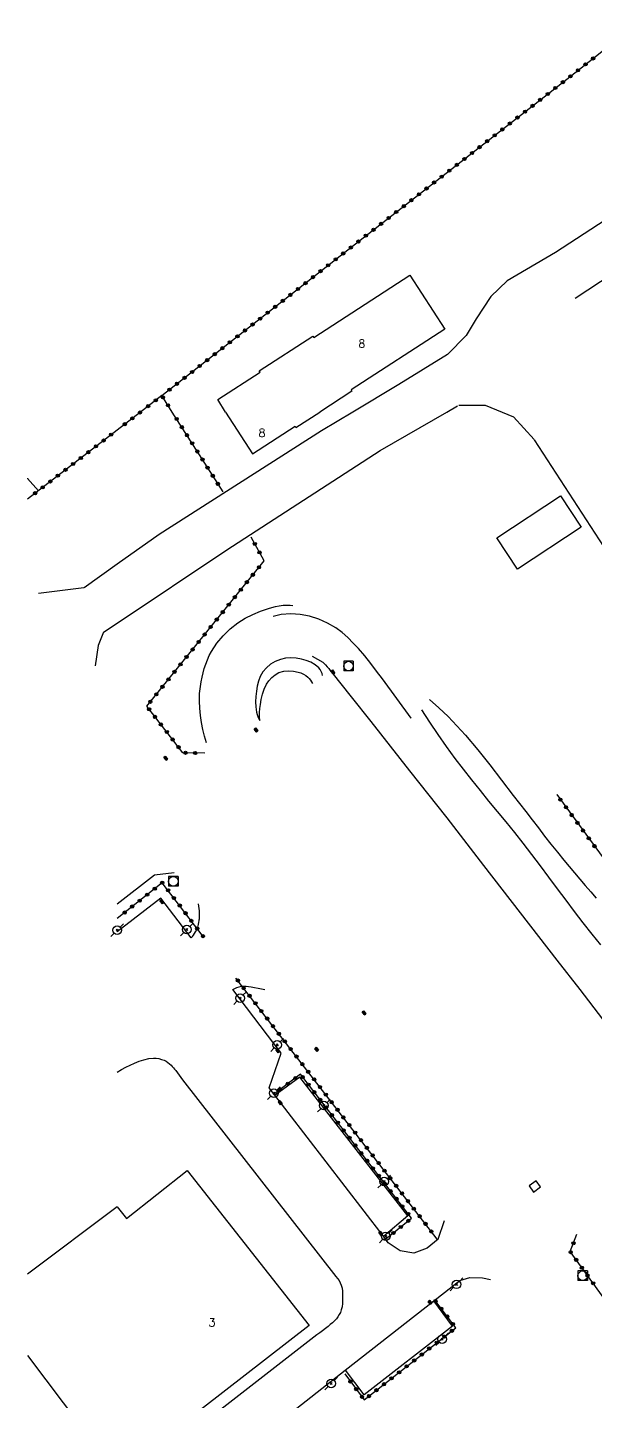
# Model space of a CAD drawing. Header units: millimetres. Extents: x 76000 to 76763, y 157000 to 158000.
# Drawn here: x 76000 to 76088.7, y 157516.4 to 157731.1 of the extents above; entities that cross this region are included whole.
import ezdxf
from ezdxf.enums import TextEntityAlignment as Align

# ---------------------------------------------------------------- set-up
doc = ezdxf.new("R2010")
doc.units = ezdxf.units.MM
doc.layers.get('0').update_dxf_attribs({"linetype": 'CONTINUOUS'})
for name, color, linetype in [('W0006', 2, 'CONTINUOUS'), ('W0017', 7, 'CONTINUOUS'), ('W0101', 7, 'CONTINUOUS'), ('W0104', 1, 'CONTINUOUS'), ('W0211', 2, 'CONTINUOUS'), ('W0214', 2, 'CONTINUOUS'), ('W0323', 7, 'CONTINUOUS'), ('W0330', 7, 'CONTINUOUS'), ('W0401', 7, 'CONTINUOUS'), ('W0420', 7, 'CONTINUOUS'), ('W0473', 7, 'CONTINUOUS'), ('W0991', 7, 'CONTINUOUS')]:
    doc.layers.add(name, color=color, linetype=linetype)
doc.styles.get("Standard").update_dxf_attribs({"font": 'romans.shx', "width": 0.85})

# ---------------------------------------------------------------- blocks, each defined once
blk = doc.blocks.new('T401')
for p, q in [((-0.3, 0.3), (0, 0.3)), ((-0.3, -0.25), (-0.3, 0.3)), ((-0.3, 0.15), (0, 0.15)), ((-0.3, 0), (0, 0)), ((0, 0.3), (0, -0.25)), ((-0.3, -0.15), (0, -0.15)), ((-0.3, -0.25), (-0.3, -0.3)), ((-0.3, -0.3), (0, -0.3)), ((0, -0.3), (0, -0.25))]:
    blk.add_line(p, q)
blk = doc.blocks.new('T420')
for p, q in [((0.75, 0.75), (-0.75, 0.75)), ((-0.75, 0.75), (-0.75, -0.75)), ((0.75, 0.75), (0.75, -0.75)), ((0.75, -0.75), (-0.75, -0.75))]:
    blk.add_line(p, q)
blk.add_ellipse((0, 0), major_axis=(-0.53, 0.53), ratio=1, start_param=3.926991, end_param=10.210176)
blk = doc.blocks.new('T473')
for p, q in [((-0.166667, 0.166667), (0.166667, -0.166667)), ((-0.166667, -0.166667), (0.166667, 0.166667)), ((0.500001, 0.500001), (1.000002, 1.000002)), ((-1.000002, -1.000002), (-0.500001, -0.500001))]:
    blk.add_line(p, q)
blk.add_ellipse((0, 0), major_axis=(0.471405, 0.471405), ratio=1, start_param=5.4977871438, end_param=11.780972451)
blk = doc.blocks.new('t323o')
at = {"color": 0, "linetype": 'Continuous'}
for radius in [0.25, 0.15]:
    blk.add_circle((0, 0), radius, dxfattribs=at)

msp = doc.modelspace()

# ---------------------------------------------------------------- linework, layer by layer
at = {"layer": 'W0006'}
for points in [[(76059.43, 157545.45), (76042.52, 157567.1), (76038.68, 157564.29)], [(76059.43, 157545.45), (76055.59, 157542.22)], [(76066.37, 157528.23), (76063.45, 157532.16)], [(76066.37, 157528.23), (76052.6, 157517.49), (76049.65, 157521.36)]]:
    msp.add_lwpolyline(points, dxfattribs=at)
at = {"layer": 'W0017'}
for points in [[(76110.19, 157713.98), (76082.47, 157695.93), (76074.93, 157691.48), (76072.37, 157689.05), (76070.06, 157685.58), (76068.51, 157682.97), (76065.59, 157679.99), (76057.98, 157675.3), (76050.79, 157671)], [(76065.48, 157671), (76067.18, 157671.98)], [(76067.37, 157672.06), (76071.5, 157672.07), (76074.14, 157671)], [(76014, 157638.02), (76031.11, 157649.46), (76055.07, 157665), (76065.48, 157671)], [(76050.79, 157671), (76045.92, 157668.08), (76020.58, 157651.89), (76014, 157647.22)], [(76074.14, 157671), (76075.93, 157670.27), (76079.16, 157666.71)], [(76079.16, 157666.68), (76100.14, 157634.39), (76126.26, 157593.46)], [(76014, 157647.22), (76008.83, 157643.55)], [(76008.8, 157643.55), (76001.73, 157642.64)], [(76059.91, 157623.19), (76059.91, 157623.19), (76055.43, 157629.34), (76054.52, 157630.53), (76053.62, 157631.73), (76052.69, 157632.91), (76051.7, 157634.04), (76050.88, 157634.92), (76050.05, 157635.78), (76049.15, 157636.58), (76048.16, 157637.28), (76046.86, 157638.01), (76045.5, 157638.62), (76044.07, 157639.09), (76042.6, 157639.37), (76041.11, 157639.46), (76039.62, 157639.37), (76038.38, 157639.06)], [(76011.88, 157636.6), (76014, 157638.02)], [(76011.88, 157636.6), (76011.06, 157634.51), (76010.55, 157631.35)], [(76044.48, 157632.86), (76046.15, 157631.91), (76046.15, 157631.91), (76046.15, 157631.91), (76046.15, 157631.91), (76046.56, 157631.5), (76046.82, 157631.22), (76047.06, 157630.93), (76047.29, 157630.63), (76047.51, 157630.32)], [(76047.51, 157630.32), (76050.57, 157626.49), (76053.62, 157622.66), (76056.66, 157618.82), (76059.69, 157614.97), (76065.47, 157607.59), (76071.22, 157600.19), (76076.96, 157592.78), (76082.7, 157585.37), (76086.26, 157580.78), (76089.82, 157576.19)], [(76014, 157594.17), (76019.86, 157598.72), (76022.91, 157599.05)], [(76025.54, 157588.89), (76020.85, 157595.09), (76014, 157589.83)], [(76025.54, 157588.89), (76025.75, 157589.09), (76025.94, 157589.31), (76026.11, 157589.55), (76026.26, 157589.79), (76026.44, 157590.16), (76026.58, 157590.54), (76026.69, 157590.93), (76026.78, 157591.33), (76026.81, 157591.5), (76026.83, 157591.67), (76026.85, 157591.85), (76026.86, 157592.02), (76026.87, 157592.2), (76026.87, 157592.37), (76026.87, 157592.54), (76026.86, 157592.72), (76026.85, 157593.08), (76026.81, 157593.45), (76026.77, 157593.81), (76026.7, 157594.17)], [(76032.08, 157580.79), (76032.38, 157580.98), (76032.71, 157581.13), (76033.06, 157581.24), (76033.41, 157581.32), (76033.79, 157581.34), (76034.17, 157581.31), (76034.54, 157581.26), (76034.91, 157581.2), (76035.46, 157581.12), (76036.01, 157581.03), (76036.55, 157580.92), (76037.09, 157580.79)], [(76037.75, 157565.43), (76039.62, 157570.87), (76032.08, 157580.79)], [(76014, 157567.9), (76014.67, 157568.29), (76015.34, 157568.66), (76016.04, 157569), (76016.74, 157569.3), (76017.45, 157569.58), (76018.18, 157569.83), (76018.93, 157570.01), (76019.7, 157570.09), (76020.12, 157570.07), (76020.54, 157570.01), (76020.95, 157569.89), (76021.35, 157569.74), (76021.64, 157569.59), (76021.92, 157569.41), (76022.18, 157569.21), (76022.42, 157569), (76022.62, 157568.79), (76022.8, 157568.58), (76022.97, 157568.35), (76023.15, 157568.13), (76023.42, 157567.78), (76023.69, 157567.43), (76023.96, 157567.07), (76024.23, 157566.71)], [(76024.23, 157566.71), (76048.18, 157535.98)], [(76055.53, 157542.31), (76037.75, 157565.43)], [(76064.16, 157541.8), (76065.14, 157544.72)], [(76064.16, 157541.8), (76062.4, 157540.4), (76060.34, 157539.62), (76058.23, 157539.96), (76056.34, 157541.21), (76055.53, 157542.31)], [(76048.18, 157535.98), (76048.44, 157535.67), (76048.67, 157535.34), (76048.86, 157534.99), (76049.01, 157534.62), (76049.13, 157534.15), (76049.19, 157533.68), (76049.21, 157533.21), (76049.21, 157532.73), (76049.21, 157532.23), (76049.19, 157531.73), (76049.13, 157531.23), (76049.01, 157530.74), (76048.88, 157530.36), (76048.7, 157530.01), (76048.49, 157529.67), (76048.26, 157529.35), (76047.97, 157529.02), (76047.64, 157528.72), (76047.3, 157528.45), (76046.97, 157528.18), (76046.53, 157527.83), (76046.09, 157527.49), (76045.64, 157527.16), (76045.18, 157526.84)], [(76067.55, 157535.36), (76069.11, 157535.8), (76071.05, 157535.77), (76072.3, 157535.5)], [(76014, 157494.96), (76021.16, 157498.97), (76049.64, 157521.36), (76067.55, 157535.36)], [(76045.18, 157526.84), (76014, 157502.61)]]:
    msp.add_lwpolyline(points, dxfattribs=at)
at = {"layer": 'W0101'}
for points in [[(76085.52, 157688.79), (76085.52, 157688.79), (76112.91, 157706.82)], [(76030.95, 157671), (76029.71, 157672.93), (76036.33, 157677.23), (76036.2, 157677.44), (76044.55, 157682.86), (76044.7, 157682.64), (76059.7, 157692.39), (76065.19, 157683.94), (76050.54, 157674.46), (76050.67, 157674.26), (76045.65, 157671)], [(76030.95, 157671), (76035.16, 157664.49), (76041.79, 157668.78), (76041.92, 157668.58), (76045.65, 157671)], [(76015.44, 157545.02), (76024.93, 157552.53), (76044.02, 157528.31), (76014, 157505.04)], [(76014, 157546.87), (76000, 157536.34)], [(76014, 157546.87), (76015.44, 157545.02)], [(76000, 157523.65), (76014, 157505.04)]]:
    msp.add_lwpolyline(points, dxfattribs=at)
at = {"layer": 'W0104'}
msp.add_lwpolyline([(76086.46, 157653), (76076.53, 157646.47), (76073.31, 157651.36), (76083.24, 157657.89)], close=True, dxfattribs=at)
at = {"layer": 'W0211'}
for points in [[(76027.95, 157619.32), (76027.64, 157620.37), (76027.38, 157621.43), (76027.18, 157622.5), (76027.04, 157623.59), (76026.93, 157624.72), (76026.87, 157625.86), (76026.89, 157627.01), (76027, 157628.15), (76027.12, 157628.86), (76027.26, 157629.56), (76027.42, 157630.26), (76027.61, 157630.95), (76027.83, 157631.64), (76028.09, 157632.31), (76028.39, 157632.97), (76028.74, 157633.61), (76029.59, 157634.88), (76030.58, 157636.06), (76031.68, 157637.12), (76032.87, 157638.07), (76033.99, 157638.79), (76035.17, 157639.38), (76036.39, 157639.88), (76037.62, 157640.32), (76038.18, 157640.49), (76038.75, 157640.63), (76039.33, 157640.74), (76039.91, 157640.81), (76040.29, 157640.83), (76040.67, 157640.83), (76041.05, 157640.81), (76041.42, 157640.76)], [(76046.06, 157629.82), (76046, 157630.15), (76045.89, 157630.47), (76045.72, 157630.76), (76045.51, 157631.03), (76044.91, 157631.53), (76044.24, 157631.91), (76043.52, 157632.18), (76042.79, 157632.38), (76041.98, 157632.53), (76041.15, 157632.59), (76040.32, 157632.53), (76039.5, 157632.34), (76038.71, 157632.02), (76037.98, 157631.59), (76037.32, 157631.04), (76036.75, 157630.4), (76036.34, 157629.7), (76036.06, 157628.94), (76035.88, 157628.16), (76035.75, 157627.38), (76035.65, 157626.57), (76035.63, 157625.75), (76035.67, 157624.93), (76035.79, 157624.12), (76035.87, 157623.77), (76035.98, 157623.43), (76036.13, 157623.1), (76036.3, 157622.79)], [(76061.53, 157624.47), (76062.79, 157622.54), (76064.08, 157620.63), (76065.4, 157618.75), (76066.76, 157616.89), (76068.04, 157615.2), (76069.35, 157613.53), (76070.68, 157611.88), (76072.02, 157610.24), (76073.37, 157608.61), (76074.72, 157606.97), (76076.05, 157605.32), (76077.36, 157603.66), (76078.72, 157601.89), (76080.07, 157600.12), (76081.4, 157598.33), (76082.73, 157596.54), (76084.06, 157594.75), (76085.4, 157592.97), (76086.76, 157591.2), (76088.14, 157589.45), (76089.52, 157587.75)]]:
    msp.add_lwpolyline(points, dxfattribs=at)
at = {"layer": 'W0214'}
for points in [[(76036.3, 157622.79), (76036.26, 157623.42), (76036.26, 157624.05), (76036.3, 157624.67), (76036.38, 157625.3), (76036.52, 157626.11), (76036.7, 157626.92), (76036.96, 157627.72), (76037.34, 157628.47), (76037.71, 157629.02), (76038.16, 157629.53), (76038.68, 157629.97), (76039.28, 157630.3), (76040.02, 157630.52), (76040.78, 157630.58), (76041.53, 157630.53), (76042.27, 157630.39), (76042.69, 157630.25), (76043.09, 157630.07), (76043.46, 157629.83), (76043.8, 157629.56), (76044.02, 157629.35), (76044.21, 157629.11), (76044.37, 157628.86), (76044.5, 157628.59)], [(76062.78, 157626.12), (76064.25, 157624.79), (76065.68, 157623.42), (76067.06, 157622), (76068.4, 157620.54), (76070.35, 157618.25), (76072.2, 157615.88), (76074.02, 157613.48), (76075.85, 157611.11), (76076.84, 157609.84), (76077.83, 157608.58), (76078.81, 157607.31), (76079.79, 157606.04), (76080.77, 157604.77), (76081.76, 157603.51), (76082.76, 157602.25), (76083.76, 157601), (76084.59, 157599.99), (76085.42, 157599), (76086.27, 157598.01), (76087.12, 157597.03), (76087.96, 157596.04), (76088.8, 157595.04)]]:
    msp.add_lwpolyline(points, dxfattribs=at)
at = {"layer": 'W0323'}
for points in [[(76020.99, 157673.56), (76052.45, 157698.23), (76084.26, 157723.01), (76094.46, 157731.06), (76108.07, 157728.69), (76117.72, 157726.94), (76132.9, 157724.26), (76145.12, 157721.41), (76156.99, 157717.36), (76167.61, 157712.91), (76180.03, 157706.95), (76190.65, 157700.89), (76207.09, 157690.76), (76223.11, 157680.35), (76236.89, 157671)], [(76022.61, 157671), (76020.99, 157673.56), (76017.66, 157671)], [(76017.66, 157671), (76014, 157668.18)], [(76030.54, 157658.51), (76022.61, 157671)], [(76014, 157668.18), (76000, 157657.4)], [(76036.97, 157647.77), (76034.92, 157651.44)], [(76027.68, 157617.69), (76024.27, 157617.79), (76018.62, 157625.04), (76036.97, 157647.77), (76036.97, 157647.77)], [(76082.65, 157611.25), (76082.65, 157611.25), (76115.86, 157565.93), (76125.75, 157553.19), (76106.07, 157541.54), (76090.06, 157532.54), (76084.77, 157539.86), (76085.82, 157542.56)], [(76027.45, 157589.09), (76021.06, 157597.48), (76014, 157591.89)], [(76064, 157541.81), (76032.56, 157582.59)], [(76055.98, 157541.83), (76059.98, 157545.06), (76042.65, 157567.55), (76038.63, 157564.58)], [(76049.54, 157520.76), (76052.6, 157516.71), (76066.89, 157527.97), (76063.62, 157532.25)]]:
    msp.add_lwpolyline(points, dxfattribs=at)
at = {"layer": 'W0330'}
msp.add_lwpolyline([(76000, 157660.66), (76000.02, 157660.63), (76001.7, 157658.71)], dxfattribs=at)
at = {"layer": 'W0420'}
msp.add_lwpolyline([(76078.33, 157550.12), (76079.02, 157549.15), (76080.15, 157549.96), (76079.46, 157550.93)], close=True, dxfattribs=at)

# ---------------------------------------------------------------- block references
at = {"layer": 'W0323'}
for p, rotation in [((76085.98, 157724.37), 38.27486265444509), ((76087.16, 157725.3), 38.27486265444509), ((76088.34, 157726.23), 38.27486265444509), ((76083.62, 157722.52), 37.92606938388872), ((76084.8, 157723.44), 38.27486265444509), ((76081.26, 157720.68), 37.92606938388872), ((76082.44, 157721.6), 37.92606938388872), ((76077.71, 157717.91), 37.92606938388872), ((76078.89, 157718.83), 37.92606938388872), ((76080.07, 157719.75), 37.92606938388872), ((76075.34, 157716.07), 37.92606938388872), ((76076.52, 157716.99), 37.92606938388872), ((76072.97, 157714.22), 37.92606938388872), ((76074.16, 157715.14), 37.92606938388872), ((76069.43, 157711.46), 37.92606938388872), ((76070.61, 157712.38), 37.92606938388872), ((76071.79, 157713.3), 37.92606938388872), ((76067.06, 157709.61), 37.92606938388872), ((76068.24, 157710.53), 37.92606938388872), ((76064.69, 157707.77), 37.92606938388872), ((76065.88, 157708.69), 37.92606938388872), ((76061.14, 157705), 37.92606938388872), ((76062.33, 157705.92), 37.92606938388872), ((76063.51, 157706.85), 37.92606938388872), ((76058.78, 157703.16), 37.92606938388872), ((76059.96, 157704.08), 37.92606938388872), ((76056.41, 157701.31), 37.92606938388872), ((76057.59, 157702.24), 37.92606938388872), ((76054.04, 157699.47), 37.92606938388872), ((76055.23, 157700.39), 37.92606938388872), ((76050.5, 157696.7), 38.09862081165542), ((76051.68, 157697.62), 38.09862081165542), ((76052.86, 157698.55), 37.92606938388872), ((76048.14, 157694.85), 38.09862081165542), ((76049.32, 157695.77), 38.09862081165542), ((76045.78, 157693), 38.09862081165542), ((76046.96, 157693.92), 38.09862081165542), ((76042.24, 157690.22), 38.09862081165542), ((76043.42, 157691.14), 38.09862081165542), ((76044.6, 157692.07), 38.09862081165542), ((76039.87, 157688.37), 38.09862081165542), ((76041.06, 157689.29), 38.09862081165542), ((76037.51, 157686.52), 38.09862081165542), ((76038.69, 157687.44), 38.09862081165542), ((76033.97, 157683.74), 38.09862081165542), ((76035.15, 157684.67), 38.09862081165542), ((76036.33, 157685.59), 38.09862081165542), ((76031.61, 157681.89), 38.09862081165542), ((76032.79, 157682.82), 38.09862081165542), ((76029.25, 157680.04), 38.09862081165542), ((76030.43, 157680.96), 38.09862081165542), ((76025.71, 157677.26), 38.09862081165542), ((76026.89, 157678.19), 38.09862081165542), ((76028.07, 157679.11), 38.09862081165542), ((76023.35, 157675.41), 38.09862081165542), ((76024.53, 157676.34), 38.09862081165542), ((76020.04, 157672.83), 217.5953262913721), ((76021.15, 157673.3), 122.4100673514229), ((76022.17, 157674.49), 38.09862081165542), ((76017.57, 157670.92), 217.5953262912974), ((76018.85, 157671.92), 217.5953262913721), ((76021.95, 157672.04), 122.4100673514229), ((76015.19, 157669.09), 217.5953262912974), ((76016.38, 157670.01), 217.5953262912974), ((76023.31, 157669.91), 122.4100673513694), ((76024.11, 157668.64), 122.4100673513694), ((76011.89, 157666.55), 217.5953262914268), ((76013.07, 157667.47), 217.5953262914268), ((76024.92, 157667.37), 122.4100673513694), ((76009.51, 157664.72), 217.5953262914268), ((76010.7, 157665.64), 217.5953262914268), ((76025.72, 157666.11), 122.4100673513694), ((76026.52, 157664.84), 122.4100673513694), ((76007.13, 157662.89), 217.5953262914268), ((76008.32, 157663.81), 217.5953262914268), ((76027.33, 157663.57), 122.4100673513694), ((76028.13, 157662.31), 122.4100673513694), ((76003.57, 157660.15), 217.5953262914268), ((76004.75, 157661.06), 217.5953262914268), ((76005.94, 157661.98), 217.5953262914268), ((76028.94, 157661.04), 122.4100673513694), ((76001.19, 157658.31), 217.5953262914268), ((76002.38, 157659.23), 217.5953262914268), ((76029.74, 157659.77), 122.4100673513694), ((76035.51, 157650.39), 119.2103723032774), ((76036.24, 157649.08), 119.2103723032774), ((76035.21, 157645.58), 51.088140153416), ((76036.15, 157646.75), 51.088140153416), ((76033.32, 157643.25), 51.088140153416), ((76034.27, 157644.42), 51.088140153416), ((76031.44, 157640.91), 51.088140153416), ((76032.38, 157642.08), 51.088140153416), ((76029.56, 157638.58), 51.088140153416), ((76030.5, 157639.75), 51.088140153416), ((76028.61, 157637.41), 51.088140153416), ((76026.73, 157635.08), 51.088140153416), ((76027.67, 157636.25), 51.088140153416), ((76024.85, 157632.74), 51.088140153416), ((76025.79, 157633.91), 51.088140153416), ((76022.96, 157630.41), 51.088140153416), ((76023.9, 157631.58), 51.088140153416), ((76021.08, 157628.08), 51.088140153416), ((76022.02, 157629.24), 51.088140153416), ((76019.19, 157625.74), 51.088140153416), ((76020.13, 157626.91), 51.088140153416), ((76018.99, 157624.57), 127.9428203518406), ((76019.91, 157623.38), 127.9428203518406), ((76020.83, 157622.2), 127.9428203518406), ((76021.76, 157621.02), 127.9428203518406), ((76022.68, 157619.84), 127.9428203518406), ((76023.6, 157618.65), 127.9428203518406), ((76024.68, 157617.78), 178.2683685465722), ((76026.18, 157617.73), 178.2683685465722), ((76083.23, 157610.46), 306.2346813463511), ((76084.11, 157609.25), 306.2346813463511), ((76085, 157608.04), 306.2346813463511), ((76085.89, 157606.83), 306.2346813463511), ((76086.77, 157605.62), 306.2346813463511), ((76087.66, 157604.41), 306.2346813463511), ((76088.55, 157603.2), 306.2346813463511), ((76018.7, 157595.61), 218.4022681554595), ((76019.88, 157596.54), 218.4022681554595), ((76021.05, 157597.48), 218.4022681554595), ((76021.96, 157596.29), 127.2946893350756), ((76016.35, 157593.75), 218.4022681554595), ((76017.53, 157594.68), 218.4022681554595), ((76022.87, 157595.1), 127.2946893350756), ((76023.78, 157593.91), 127.2946893350756), ((76015.18, 157592.82), 218.4022681554595), ((76024.69, 157592.71), 127.2946893350756), ((76025.6, 157591.52), 127.2946893350756), ((76026.51, 157590.33), 127.2946893350756), ((76027.42, 157589.13), 127.2946893350756), ((76032.86, 157582.2), 127.636644639804), ((76033.77, 157581.01), 127.636644639804), ((76034.69, 157579.82), 127.636644639804), ((76035.6, 157578.64), 127.636644639804), ((76036.52, 157577.45), 127.636644639804), ((76037.44, 157576.26), 127.636644639804), ((76038.35, 157575.07), 127.636644639804), ((76039.27, 157573.88), 127.636644639804), ((76040.18, 157572.7), 127.636644639804), ((76041.1, 157571.51), 127.636644639804), ((76042.02, 157570.32), 127.636644639804), ((76042.93, 157569.13), 127.636644639804), ((76043.85, 157567.95), 127.636644639804), ((76040.66, 157566.08), 216.3444945651404), ((76041.86, 157566.97), 216.3444945651404), ((76042.97, 157567.13), 127.6135112570472), ((76043.89, 157565.94), 127.6135112570472), ((76044.76, 157566.76), 127.636644639804), ((76045.68, 157565.57), 127.636644639804), ((76039.45, 157565.19), 216.3444945651404), ((76044.8, 157564.75), 127.6135112570472), ((76045.72, 157563.57), 127.6135112570472), ((76046.6, 157564.38), 127.636644639804), ((76046.63, 157562.38), 127.6135112570472), ((76047.51, 157563.19), 127.636644639804), ((76048.43, 157562.01), 127.636644639804), ((76047.55, 157561.19), 127.6135112570472), ((76048.46, 157560), 127.6135112570472), ((76049.34, 157560.82), 127.636644639804), ((76050.26, 157559.63), 127.636644639804), ((76049.38, 157558.81), 127.6135112570472), ((76050.29, 157557.62), 127.6135112570472), ((76051.18, 157558.44), 127.636644639804), ((76052.09, 157557.26), 127.636644639804), ((76051.21, 157556.44), 127.6135112570472), ((76052.12, 157555.25), 127.6135112570472), ((76053.01, 157556.07), 127.636644639804), ((76053.92, 157554.88), 127.636644639804), ((76053.04, 157554.06), 127.6135112570472), ((76053.96, 157552.87), 127.6135112570472), ((76054.84, 157553.69), 127.636644639804), ((76054.87, 157551.68), 127.6135112570472), ((76055.76, 157552.5), 127.636644639804), ((76055.79, 157550.49), 127.6135112570472), ((76056.67, 157551.32), 127.636644639804), ((76056.7, 157549.31), 127.6135112570472), ((76057.59, 157550.13), 127.636644639804), ((76058.5, 157548.94), 127.636644639804), ((76057.62, 157548.12), 127.6135112570472), ((76058.53, 157546.93), 127.6135112570472), ((76059.42, 157547.75), 127.636644639804), ((76060.34, 157546.56), 127.636644639804), ((76059.45, 157545.74), 127.6135112570472), ((76059.48, 157544.66), 38.98026279559254), ((76061.25, 157545.38), 127.636644639804), ((76062.17, 157544.19), 127.636644639804), ((76057.15, 157542.77), 38.98026279559254), ((76058.31, 157543.71), 38.98026279559254), ((76063.08, 157543), 127.636644639804), ((76084.83, 157539.77), 125.870535875183), ((76085.28, 157541.16), 68.78939904211265), ((76085.71, 157538.56), 125.870535875183), ((76086.59, 157537.34), 125.870535875183), ((76087.47, 157536.13), 125.870535875183), ((76088.35, 157534.91), 125.870535875183), ((76063.71, 157532.13), 127.4202499990966), ((76064.63, 157530.93), 127.4202499990966), ((76065.54, 157529.74), 127.4202499990966), ((76066.29, 157527.49), 38.21913314499415), ((76066.45, 157528.55), 127.4202499990966), ((76062.75, 157524.71), 38.21913314499415), ((76063.93, 157525.64), 38.21913314499415), ((76065.11, 157526.57), 38.21913314499415), ((76060.4, 157522.85), 38.21913314499415), ((76061.58, 157523.78), 38.21913314499415), ((76058.04, 157521), 38.21913314499415), ((76059.22, 157521.93), 38.21913314499415), ((76050.44, 157519.56), 307.1431412515966), ((76051.35, 157518.37), 307.1431412515966), ((76055.68, 157519.14), 38.21913314499415), ((76056.86, 157520.07), 38.21913314499415), ((76052.25, 157517.17), 307.1431412515966), ((76053.33, 157517.29), 38.21913314499415), ((76054.5, 157518.21), 38.21913314499415)]:
    msp.add_blockref('t323o', p, dxfattribs=dict(at, rotation=rotation))
at = {"layer": 'W0401'}
for p, rotation in [((76047.8, 157630.47), 37.93625399092883), ((76035.81, 157621.43), 37.93625399092883), ((76021.7, 157617.03), 37.94311150085552), ((76020.88, 157594.41), 217.8769592975111), ((76052.68, 157577.25), 38.00059437291035), ((76038.99, 157571.15), 217.8322625395826), ((76045.04, 157571.35), 217.8385736343756), ((76039.34, 157563.04), 217.8452808801406), ((76055.05, 157542.62), 218.1050602950329), ((76062.75, 157531.84), 217.2391972139503)]:
    msp.add_blockref('T401', p, dxfattribs=dict(at, rotation=rotation))
at = {"layer": 'W0420'}
for p in [(76050.14, 157631.31), (76022.77, 157597.69), (76086.72, 157536.09)]:
    msp.add_blockref('T420', p, dxfattribs=at)
at = {"layer": 'W0473'}
for p in [(76014, 157590.06), (76024.89, 157590.17), (76033.21, 157579.46), (76038.99, 157572.14), (76038.49, 157564.62), (76046.3, 157562.67), (76055.72, 157550.8), (76055.96, 157542.25), (76067.01, 157534.74), (76064.78, 157526.18), (76047.42, 157519.25)]:
    msp.add_blockref('T473', p, dxfattribs=at)

# ---------------------------------------------------------------- texts
at = {"layer": 'W0991'}
for s, p in [('8', (76052.23, 157681.69)), ('8', (76036.63, 157667.75)), ('3', (76028.82, 157528.79))]:
    msp.add_text(s, height=1.25, dxfattribs=at).set_placement(p, align=Align.MIDDLE_CENTER)

doc.saveas('drawing.dxf')
